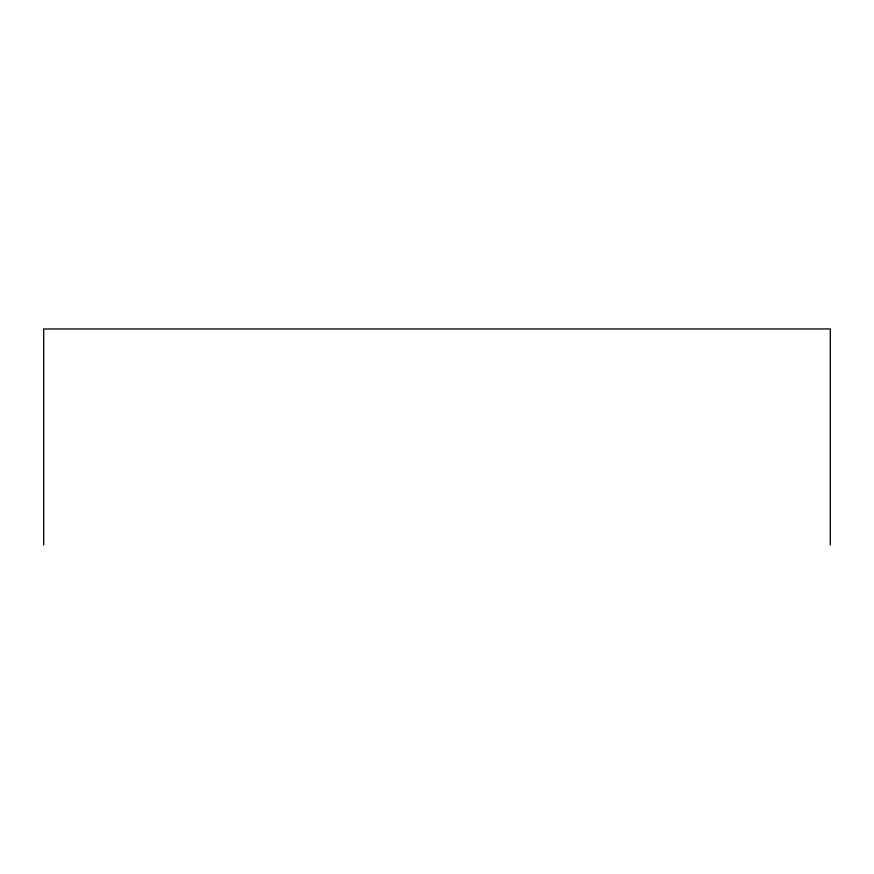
<?xml version="1.0" encoding="UTF-8"?>
<svg xmlns="http://www.w3.org/2000/svg" width="874" height="874" viewBox="0 0 874 874"><rect width="100%" height="100%" fill="white"/><g stroke="black" fill="none" stroke-linecap="round" stroke-linejoin="round"><path stroke-width="1.31" d="M830.3 545.037L830.3 328.963L43.7 328.963L43.7 545.037"/></g></svg>
